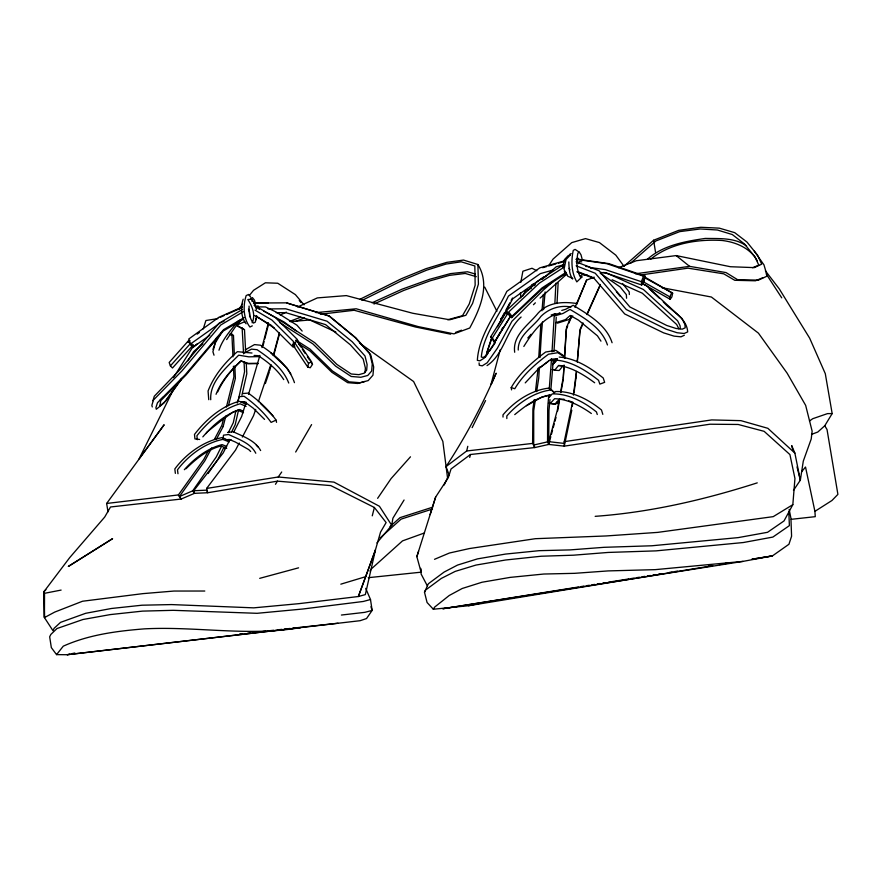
<?xml version="1.0" encoding="UTF-8"?>
<svg xmlns="http://www.w3.org/2000/svg" width="882" height="882" viewBox="0 0 882 882"><rect width="100%" height="100%" fill="white"/><g stroke="black" fill="none" stroke-linecap="round" stroke-linejoin="round"><path stroke-width="1.32" d="M712.733 565.693L468.54 605.725L433.327 609.242L427.064 602.494L424.496 592.219L428.376 583.741L444.098 572.076L457.526 565.075L477.449 558.89L505.529 554.072L539.111 550.677L570.07 549.905L604.082 547.314L651.897 545.771L738.223 537.612L767.538 532.298L784.021 520.942L792.83 504.669L794.947 478.485L789.93 454.583L764.132 431.331L738.19 424.474L709.889 424.22L564.271 446.149L548.714 444.429L534.834 447.56L533.709 445.024L533.72 410.692L535.396 399.789M550.798 436.711L548.714 444.429L547.546 441.871L547.689 408.123L548.703 395.764M44.409 617.069L44.1 591.469L69.634 557.711L104.693 517.072L110.504 506.985L181.141 499.047L194.492 493.336L207.667 492.74L277.455 481.153L330.772 485.596L374.387 507.481L386.118 522.552L380.539 532.122L375.456 549.883L365.335 594.611L358.357 596.519L298.976 603.652L253.729 607.852L171.527 604.578L142.024 605.206L111.397 608.492L85.719 613.288L60.549 622.361L54.1 628.315L52.986 630.718L44.442 617.598L54.75 612.075L82.533 601.237L142.851 593.641L173.93 591.05L204.8 591.028M420.648 568.306L421.122 572.231L416.855 556.652L435.642 497.062L448.321 477.625L451.033 468.992L470.459 454.495L534.834 447.56L532.618 443.414L532.882 409.061L534.272 399.557M249.617 316.693L249.617 312.46L248.459 309.196M576.784 263.034L577.302 258.68L578.085 258.228L578.978 259.639M568.835 261.954C568.989 267.731 569.166 274.104 572.539 279.01M571.801 410.251L564.271 446.149L564.226 441.662L572.319 403.206M559.287 399.359L557.402 409.81L548.78 441.662L548.714 444.429L548.979 410.45L549.982 399.535M256.651 315.602L255.317 322.151L253.443 323.077C249.352 318.589 249.055 311.897 249.066 306.109M514.68 352.249C512.31 334.962 528.781 324.83 538.24 312.978C548.317 301.975 563.433 301.479 577.192 303.562M518.241 350.033C517.745 335.237 533.312 327.145 540.909 316.406C548.88 308.48 559.949 304.907 571.029 306.991M554.337 313.992L552 351.94M554.877 303.287L555.903 283.21M538.13 368.246L535.473 391.399M538.748 357.287L540.82 324.444M556.244 317.255L553.951 351.444M557.005 303.551L558.141 282.99M563.311 378.102L564.017 365.986M564.579 356.56L566.156 329.625L567.743 325.811M539.409 367.066L538.748 377.981L536.653 391.641M539.993 357.508L541.394 334.3M564.083 365.027L563.278 377.165L560.698 391.531M564.524 358.279L566.575 327.266L571.316 316.109M551.526 358.765L549.265 388.907M553.334 359.635L550.831 390.263M565.318 272.075L565.108 274.754L562.484 275.559M365.005 372.634L365.38 368.003L363.163 359.029L350.319 344.774L325.601 324.631L285.68 312.625L276.143 312.691M575.979 377.805L576.42 372.436M577.302 361.697L579.849 330.827M541.978 310.773L543.367 294.368M541.405 334.212L542.474 321.941M543.555 309.67L545.109 291.942M576.431 371.388L573.421 395.125M577.269 361.951L580.191 329.074L582.991 322.878M572.33 406.216L572.848 402.17M574.061 392.722L575.968 377.893M222.948 438.894L223.51 435.179L228.592 434.484C238.305 439.214 250.653 443.029 255.791 453.238M224.436 448.585L224.601 447.45L220.886 446.027C207.457 449.434 195.705 459.169 186.014 468.728M376.912 542.926L391.707 525.297L392.909 518.208L404.066 500.006M294.654 342.635L293.96 346.571L307.774 367.121L310.243 367.75L312.504 364.354L311.445 361.631L297.554 340.893L294.654 342.635L308.524 363.34L307.774 367.121M557.633 410.99L559.497 400.472M560.897 392.589L563.234 379.447M531.096 288.657L531.802 284.864L534.227 285.691M520.788 282.416L522.883 271.226L532 268.26L536.807 270.719M294.698 347.188L292.626 346.637L293.629 341.665L271.932 320.056L255.008 310.144M578.636 263.652L579.055 261.601L581.789 261.844M644.036 281.545L645.15 276.165L608.856 263.63L578.239 259.253M562.859 267.125L564.414 259.639L568.273 255.571L570.367 254.964L566.046 259.495L564.006 269.418L567.799 276.231L572.793 278.48M672.657 293.177L671.852 296.98L670.177 299.285L643.165 284.004L642.923 281.579L644.477 277.61L645.668 277.587L672.657 293.177L644.477 277.61M235.957 410.648L233.278 422.732L228.416 432.5M238.041 401.255L244.579 371.73L244.038 362.094M238.559 409.976L235.196 424.749L231.514 432.125M241.922 395.202L246.806 373.714L246.232 362.723M449.368 475.453L445.994 466.644L466.688 450.978L467.791 446.314M243.322 411.133L239.551 409.557L232.87 412.247L223.466 418.917L221.933 425.157L214.436 439.313M226.398 407.098L233.906 376.89L233.41 366.206M485.486 357.133L491.55 339.008M469.709 457.46L470.459 454.495M223.157 426.524L225.803 416.117M228.449 405.709L235.384 378.389M263.079 345.612L264.104 341.61M264.787 338.942L268.536 324.267M372.259 515.827L374.387 507.481M259.892 355.424L248.504 394.408M261.932 347.585L268.393 322.768M269.738 370.451L271.138 365.17M273.949 354.608L279.219 334.796M491.009 384.365L500.248 349.768M563.741 264.512L537.436 281.49L506.533 310.552L508.462 314.036L511.604 317.663L511.957 316.351L541.945 287.984L566.035 272.34M212.992 349.305L216.851 337.519M510.27 316.704L494.405 342.315L490.646 336.88L506.257 312.074L507.966 313.176L510.27 316.704L494.405 342.315M270.763 364.729L258.36 401.74M273.266 355.457L279.362 332.922M551.493 434.142L552.54 430.295M553.235 427.715L554.271 423.867M554.965 421.298L556.013 417.44M218.979 350.198C222.418 339.537 230.268 330.75 237.225 322.139M486.588 353.197L491.296 338.864M152.928 400.737L154.306 396.227L180.49 369.04L218.945 323.308L242.484 309.439M246.089 402.181L241.668 416.436L233.664 432.257M430.129 514.603L435.642 497.062M237.247 403.096L239.276 396.691L244.038 396.261C254.259 403.537 263.773 412.203 271.116 422.379L276.044 420.108C268.547 409.557 258.746 400.626 248.239 393.096L243.079 393.515M594.225 277.157L586.563 280.145L576.773 304.202M203.246 328.92L205.903 320.519L217.854 318.611M243.178 299.219C240.577 307.057 240.874 317.101 246.078 323.793M416.855 556.652L418.586 551.261M217.744 391.873C222.848 380.153 231.668 369.635 241.095 360.958L248.515 363.406L257.82 363.263M265.35 383.56L269.352 371.862M255.725 409.358L253.531 415.698L242.363 437.064M216.046 394.298C221.084 381.41 230.753 370.175 240.962 360.925L247.666 363.759L258.371 363.616M365.688 576.674L375.456 549.883L358.357 596.519L365.688 576.674L340.816 584.171M600.818 272.406L606.055 273.111L641.71 284.974L641.39 281.689L643.518 276.198L645.15 276.165M670.177 299.285L669.923 296.903L671.467 293.133M568.802 323.264L570.93 318.182M574.998 307.421L586.563 280.145M255.537 320.364L256.882 317.244M252.142 322.757C255.846 315.161 252.263 306.043 247.809 299.505L251.844 299.274L253.994 302.504L256.475 309.439M491.208 384.442L496.147 373.185C482.046 405.676 465.509 437.086 445.994 466.644M579.893 330.706L582.66 324.521M587.081 314.631L600.355 284.941M586.905 314.201L600.333 284.456M444.175 485.012L447.538 477.757L442.841 441.375L413.614 381.531L359.525 343.043M238.79 309.516L242.484 303.915M523.831 346.461C531.846 333.462 544.106 315.91 560.169 313.209M497.481 326.737L512.707 298.8L543.599 277.003L546.178 276.275M172.773 390.825L139.102 458.849L164.151 424.749L106.645 503.468L108.001 511.836M472.146 427.649L485.574 400.571M221.735 445.928L216.266 456.92L192.706 490.833L179.465 496.544L178.396 494.934L106.645 503.468M223.532 448.1L218.008 459.158L208.141 473.491M424.496 592.219L425.598 590.036L441.32 578.416L455.2 571.393L475.949 565.075L505.562 560.004L541.195 556.233L573.576 555.186L608.139 552.441L655.976 550.875L743.35 542.529L772.864 537.072L789.39 525.628L788.795 511.505M229.959 439.556L223.19 452.94L193.698 490.723L194.492 493.336L192.706 490.833M522.629 296.209L525.738 290.156L529.674 289.307M239.254 442.996L235.527 450.118L206.631 488.43L207.667 492.74L206.84 490.16L193.698 490.723M208.196 451.121L203.819 459.379L178.396 494.934M56.558 654.631L63.295 646.153C88.817 634.698 116.656 631.082 144.328 628.866C196.499 626.11 248.735 636.738 300.619 627.565L67.142 654.72L56.558 654.631L51.332 647.597L49.668 636.804L50.847 634.434L56.977 628.546L82.952 619.506L110.294 614.589L142.553 611.116L173.291 610.322L257.07 613.31L302.912 608.999L363.285 601.469L370.495 599.528L365.71 588.349M211.735 447.913L204.778 460.933L179.399 496.577L181.141 499.047L179.465 496.544M216.167 439.633L223.135 426.612M500.094 332.415L493.711 344.322L484.196 358.103L479.852 360.837L477.338 360.352C478.86 335.105 496.401 313.639 506.808 291.38L539.773 267.874L565.45 260.587M501.373 330.044L502.652 327.663M500.689 319.659L504.614 312.448M505.926 310.045L509.851 302.835M511.163 300.431L512.475 298.028M511.582 389.877L511.196 387.639C519.377 373.229 532.452 361.907 545.627 352.039L555.781 350.341L563.267 355.413M295.668 452.025L311.589 424.595M433.327 609.242L434.561 607.169L449.214 595.504L462.223 588.481L482.002 582.241L510.16 577.39L543.819 574.028L574.568 573.333L608.172 570.908L655.293 569.64L743.052 561.382L772.423 555.903L788.938 544.271L791.584 536.223L790.933 518.274L789.169 509.366M221.503 332.69L215.34 342.877L212.904 351.753L214.017 355.203M226.652 339.614L234.766 327.674L240.687 320.629M811.495 434.385L817.801 432.026L824.758 425.763L832.167 413.592L825.298 373.67L809.654 338.148L779.269 288.888L765.411 270.84M494.681 341.312L492.354 337.96L507.966 313.176M187.866 360.738L193.676 351.576L202.871 343.737M275.471 484.284L277.455 481.153M548.593 265.868L553.08 259.054L571.745 242.627L585.483 238.603L599.407 242.572L615.812 255.152L623.927 266.177M173.467 377.606L191.978 348.324L197.072 343.936M793.469 490.37L800.338 480.194L803.293 461.121L811.219 438.993L812.135 431.155L805.663 405.389L787.141 373.185L758.432 333.153L711.399 297.025L661.853 287.675M181.626 378.378L163.898 403.085L156.268 409.27L155.905 407.66L157.481 402.732L185.319 374.641L223.554 329.67L244.248 317.52M641.71 284.974L643.452 282.405M377.628 498.341L391.079 478.606L410.472 456.81M488.099 353.164L486.644 355.281L483.182 357.486L481.296 357.034C483.446 334.73 499.124 315.932 508.385 296.143L540.346 273.629L553.223 269.991M489.543 351.047L495.353 342.569M181.372 379.315L165.805 400.935L159.752 406.018L160.811 400.637L185.926 375.093L223.344 330.937L243.476 319.108M369.966 570.985L371.487 568.78L402.512 540.887L424.143 533.07M206.631 488.43L278.227 476.997L281.711 472.002M184.338 469.709C194.194 458.596 207.446 448.243 222.077 444.616L226.63 446.38M254.082 355.457L258.228 355.655C267.919 362.017 277.488 369.779 283.728 379.613M202.838 436.866C212.573 425.455 225.153 414.32 239.551 409.557M206.002 433.613L207.325 431.827M553.312 363.957L557.082 359.801M552.529 364.74L556.178 360.154C571.768 361.333 586.453 370.771 598.536 380.285L599.848 384.111L604.644 382.336L603.233 378.003C590.731 368.037 575.472 358.125 559.221 357.1M249.275 295.558L253.52 290.332L265.383 282.802L277.742 283.232L295.415 294.643L304.047 304.852M552.143 369.492L554.701 370.231L558.538 365.501C571.657 367.155 584.127 374.971 594.666 382.766M801.617 471.749L805.52 467.019L814.913 511.351L815.266 516.665L791.286 519.311M514.735 414.617C525.022 406.216 536.807 396.999 550.291 394.982L541.824 397.187L526.477 405.731M527.778 338.004L531.074 334.256M188.131 342.514L189.895 340.518L188.605 340.551L169.168 362.491L170.391 365.887L172.475 368.003L192 346.306L191.978 344.035M553.874 393.372L555.462 391.564C572.12 390.858 588.867 399.667 601.502 410.031L602.814 414.353M548.946 397.606L552.231 393.901C568.251 393.46 584.248 402.038 596.452 411.949L597.268 414.507M170.391 365.887L189.906 344.134L188.605 340.551M591.359 413.515C580.797 406.007 567.743 399.028 554.591 398.708L550.247 403.482L554.976 404.099L559.32 399.292L564.039 399.193M572.782 315.899L569.64 319.295L557.435 323.165M542.198 279.351L556.2 266.794L564.116 264.644M521.097 317.035C506.07 330.21 504.14 354.432 487.029 365.611M533.456 304.72L535.352 302.824M540.104 298.083L566.74 274.17M525.231 382.876L538.395 368.841L550.897 359.327L557.457 358.61L555.076 359.9L550.644 360.253M45.875 589.727L44.1 591.469L44.442 617.598L44.53 593.31L61.112 590.08M159.675 400.516L163.225 397.076M210.533 345.105L214.491 341.312M511.604 317.663L541.57 289.34L564.215 274.611M623.927 266.298L653.606 240.246L678.732 230.345L700.837 227.28L719.304 228.151L734.728 232.661L746.966 242.054L757.605 255.218L761.706 264.17L754.297 267.621L730.395 266.728L676.185 255.582L636.374 260.719L618.503 267.698M380.164 537.877L401.123 519.112L432.522 509.024M390.031 526.532L400.042 517.646L432.588 507.216M630.828 262.968L655.844 240.984L679.702 231.624L700.231 228.967L717.386 230.004L732.303 234.546L744.408 243.906L754.915 256.783L758.796 265.14L752.6 267.72M561.746 266.562L563.796 264.776M553.466 281.248L543.29 290.079L511.902 321.324L497.36 348.236L487.206 362.745L482.222 365.854L479.268 365.258L479.091 362.91M215.638 338.886L218.725 336.262M650.475 259.319C670.055 243.333 697.419 238.989 722.182 240.488C736.029 242.131 750.339 248.107 757.307 260.863M208.273 431.033L223.466 418.917M647.322 259.33C662.889 245.262 685.105 241.392 705.28 238.427C719.073 238.702 734.915 237.423 746.591 246.034M814.913 511.351L831.98 500.48L837.9 494.372L827.029 429.523L824.758 425.763M538.571 368.687L548.439 361.179M197.171 334.124L199.376 332.514M209.784 335.292L193.434 346.88L190.567 343.936L220.357 322.779M809.467 420.99L812.741 418.707L827.503 413.614L832.167 413.592M564.26 267.048L539.387 283.122L508.716 311.963L511.957 316.351M245.218 349.856L254.501 344.586L260.499 345.215C274.511 354.597 288.899 366.052 294.456 382.656M792.83 504.669L773.227 516.643L657.674 532.386L606.033 535.958L535.396 538.693L469.456 548.549L449.456 553.014L434.517 559.309M243.278 311.732L220.831 324.94L181.957 370.881L153.468 400.009L151.869 405.257L152.266 406.955M308.524 363.34L311.445 361.631M580.466 275.757L582.285 274.732L587.511 275.217M244.38 353.098L251.502 349.129L257.103 349.713C269.727 358.257 283.078 368.323 288.734 383.042M360.01 299.263L401.497 278.679L426.061 268.646L446.909 262.34L463.491 260.069L477.912 264.512C490.613 285.018 479.973 308.898 469.731 328.016L453.932 333.87L418.189 326.594L356.196 308.777L315.977 312.625M362.039 300.398L403.096 280.002L426.712 270.146L445.994 264.071L461.198 261.8L474.836 265.978L475.155 285.206L469.213 304.025L462.466 315.712L447.703 319.758M569.772 254.314L571.216 253.564M579.375 252.241L577.919 253.002C576.189 261.028 576.431 270.399 580.709 277.576L582.153 276.75L576.817 281.887C571.371 272.67 571.007 260.675 573.256 250.389L575.108 249.386L579.375 252.241L581.006 254.821L582.374 260.069M252.329 325.855L249.915 327.024C243.256 318.457 242.859 305.591 246.188 295.547L248.647 294.467L250.587 296.914M684.344 335.259L680.97 336.825L674.002 336.119L663.573 332.845L624.721 313.97L594.192 278.492L576.828 271.766M280.211 315.017L286.396 312.162M297.532 307.035L317.333 297.907L346.361 295.602L412.754 313.264L449.732 319.78L465.883 315.293L472.609 303.342L478.419 284.081L477.912 264.512M373.979 304.014L403.68 290.465L430.195 280.807L449.467 275.36L465.233 273.453L476.291 276.672M372.017 302.791L402.071 289.175L429.545 279.307L450.36 273.629L467.515 271.766L475.288 274.015M238.118 321.081L241.47 319.582M220.335 317.277L223.995 315.646M226.442 314.565L242.307 307.509M242.363 306.903L218.791 317.333L188.77 338.997L190.567 343.936M221.603 322.228L224.105 321.125M250.499 298.403L252.406 297.587L254.435 300.112L255.637 304.025M236.497 325.204L244.832 321.665M763.073 277.61L755.488 280.785L734.772 280.3L723.703 273.817L687.96 268.161L641.148 274.93M295.713 321.423L304.544 317.895M289.517 321.423L300.74 317.211M455.498 332.415L461.507 330.199M555.737 322.68L565.461 319.637L570.213 315.469L578.471 320.133L597.434 335.833L600.962 341.147M555.098 315.822L562.992 313.463L569.993 309.417C584.546 318.137 601.855 327.95 607.444 344.961M561.768 310.431L565.671 309.284L573.223 305.304C588.283 314.576 606.419 324.896 612.086 342.745M542.684 267.687L546.631 266.562M549.254 265.813L555.836 263.939M558.46 263.189L565.031 261.315M757.252 482.862C704.498 499.741 650.563 512.332 595.163 516.334M551.162 314.973L555.726 313.683M364.806 381.498L357.684 383.472L347.717 382.689L331.875 372.303L310.078 351.069L298.502 343.66M259.705 578.349L298.579 567.832M258.139 305.9L255.35 306.627L259.506 309.384M229.739 334.719L231.889 334.179L233.487 335.601L234.347 354.873M533.709 445.024L547.546 441.871M69.7 654.146L67.142 654.72L360.132 620.696L366.526 618.558L372.138 610.421L370.495 599.528M72.258 653.573L74.827 653M468.54 605.725L482.399 602.825M719.514 564.579L722.226 564.138M724.938 563.686L727.65 563.245M752.07 559.243L772.423 555.903L752.07 559.166M578.427 587.015L442.764 608.767L743.052 561.382M581.139 586.574L583.851 586.144M586.563 585.703L589.275 585.273M591.987 584.843L594.7 584.402M597.412 583.972L600.124 583.531M602.847 583.101L605.559 582.66M608.271 582.23L628.623 578.967M631.336 578.526L634.048 578.096M636.76 577.655L639.472 577.225M642.184 576.795L644.896 576.354M647.609 575.924L650.321 575.483M653.033 575.053L655.756 574.612M658.468 574.182L661.18 573.741M669.317 572.44L672.029 571.999M674.741 571.569L677.453 571.139M708.665 566.134L711.377 565.693M719.514 564.392L722.226 563.951M724.938 563.521L727.65 563.08M227.545 432.5L233.024 431.673C242.925 436.381 255.207 440.383 260.631 450.548M564.226 441.662L711.708 419.92L740.924 420.648L767.858 428.31L794.88 453.116L800.338 480.194L797.019 466.887M635.558 273.773L689.581 266.353L726.018 272.571L737.528 279.649L758.421 280.145L767.252 276.044L763.977 264.887L754.308 251.183M558.119 403.361L555.406 403.736L558.372 402.479L557.314 401.508M368.246 577.688L420.493 572.242M320.331 314.257L354.167 310.266L415.202 326.935L450.691 334.19M341.411 615.041L364.817 612.34L372.138 610.421L370.958 606.717M466.688 450.978L532.618 443.414M239.595 633.982L242.33 633.684M247.798 633.089L250.532 632.78M254.633 632.339L258.735 631.887M262.836 631.446L265.57 631.148M269.66 630.696L273.762 630.244M277.863 629.803L281.964 629.351M284.699 629.053L290.167 628.458M292.901 628.16L338.004 623.232M246.354 404.309L239.32 401.266C221.305 406.161 205.704 419.876 194.481 434.44L194.933 438.916L199.619 439.468M290.112 321.643L309.814 319.979L335.91 332.084M251.998 353.021L237.39 351.675C224.987 362.27 213.973 375.677 208.075 390.98L208.747 399.689M259.176 356.593L248.834 356.846L238.68 355.17C226.839 367.199 209.508 381.355 210.732 399.733M267.985 308.921L285.713 308.788L326.99 321.191L352.304 341.852L364.983 355.964L367.121 364.608L366.669 370.164L364.068 373.218L358.886 374.652L351.201 373.99L336.924 364.453L314.687 342.624L280.079 320.375M253.773 303.044L286.463 302.846L329.173 315.91L355.611 337.663L369.679 353.406L372.259 363.979L371.642 371.024L367.75 375.478L360.815 377.276L351.179 376.471L335.623 366.151L312.945 343.936L279.958 322.823M253.41 303.165L268.139 303.099M258.172 306.892L265.493 306.936L276.099 312.019L296.936 325.182L302.151 331.092M231.205 439.931L225.792 439.787L229.298 439.457L235.329 442.014L248.79 449.644L250.664 451.496M558.538 365.501L563.036 365.754L559.188 370.506L554.701 370.231M246.133 402.556L241.161 402.28L244.325 401.652L253.277 408.212L264.556 419.402M559.199 313.154L560.015 313.209M278.227 476.997L333.947 482.123L379.436 506.279L391.707 525.297M585.791 266.408L588.316 266.651L591.91 268.591M603.321 272.494L606.022 272.759L643.375 289.483L677.596 320.772L680.055 325.712L680.342 328.622M564.315 443.425L548.78 441.662M590.312 267.544L605.284 269.616L641.39 281.689M575.924 259.33L607.014 263.729L643.518 276.198M548.45 403.151L554.976 404.099M532.849 284.136L535.374 284.886M553.08 360.837L555.66 361.609M511.196 387.639L514.801 388.73C522.938 374.828 535.628 363.792 548.472 354.222L557.898 352.69L565.56 357.761M286.893 303L329.118 316.076L355.655 337.971L370.76 354.906L373.681 366.978L372.954 375.203L368.191 380.594L360.054 382.722L349.018 381.829L332.492 371.002L310.111 349.195L296.264 340.342M568.725 400.814L572.231 402.038M229.607 334.245L233.487 335.601M576.111 261.833L599.132 270.807L629.891 306.98L666.737 325.469L676.097 328.49L682.293 329.14L685.215 327.795L684.873 324.333L681.929 318.424L646.407 285.581L641.423 283.309M576.133 265.802L595.24 273.244L626.286 309.527L666.219 329.207L677.089 332.735L684.167 333.506L687.684 331.908C686.824 317.807 671.61 311.5 663.253 301.842M578.471 271.91L593.63 277.808M224.601 447.45L226.74 448.288M229.166 441.904L222.815 439.39C204.9 443.051 188.395 455.377 177.491 469.797L177.977 473.744M225.825 439.071L222.132 437.593C203.444 441.198 186.069 453.833 174.834 468.948L175.364 473.369M238.449 410.571L243.487 412.699M246.111 406.37L240.091 403.802C222.837 408.686 207.843 421.839 196.918 435.741L197.314 439.699M612.097 279.737L642.283 293.188L676.67 324.488L678.908 328.898M236.155 324.841L244.501 329.725L245.659 351.72M263.707 311.114L284.081 321.985L296.098 330.805M237.401 326.142L244.501 329.725M642.923 281.579L669.923 296.903M254.038 305.15L275.449 317.663L297.311 339.449L298.557 343.021L295.746 340.209M254.711 315.569L271.336 325.348L292.626 346.637M490.646 336.88L492.354 337.96M600.234 273.222L620.156 286.981L626.352 294.654L626.573 298.237M256.849 316.528L274.324 328.137M676.185 255.582L689.581 266.353M270.807 352.921L287.014 368.026L290.851 373.968M272.979 415.885L260.388 403.405M649.185 288.712L659.24 298.094M554.491 392.655L551.548 389.877C534.294 391.939 518.054 403.041 506.83 415.951L506.83 418.575M554.161 392.688L549.354 388.069C531.427 389.91 514.46 401.321 502.994 414.86L503.016 417.076M256.32 445.256L258.084 446.998M292.835 344.575L294.775 346.505M189.906 344.134L192 346.306M299.241 300.542L300.971 302.581M616.375 291.666L620.112 296.231M622.505 283.453L629.186 291.832L629.351 294.522M298.645 343.715L300.828 346.979M302.283 349.151L305.205 353.495M307.399 356.747L309.582 360.01M311.048 362.182L312.504 364.354M766.16 273.905L781.739 297.851M564.326 271.469L566.046 274.556M569.144 268.337L569.981 269.87M427.362 585.924L421.177 574.138L420.571 568.747M484.714 287.113L496.908 311.258M500.568 318.501L501.781 320.927M506.257 312.074L507.084 313.937M794.88 453.116L791.716 445.608L792.72 449.6M297.554 340.893L298.281 342.778M276.044 420.108L276.551 422.335M653.606 240.246L655.569 252.45M251.844 299.274L252.12 301.578M520.49 292.692L520.81 297.918M242.12 327.707L243.575 353.847M231.889 334.179L232.969 356.868M234.833 365.887L235.384 378.279M193.423 344.807L193.434 346.88M112.521 538.704L68.399 566.398L112.521 538.704"/></g></svg>
